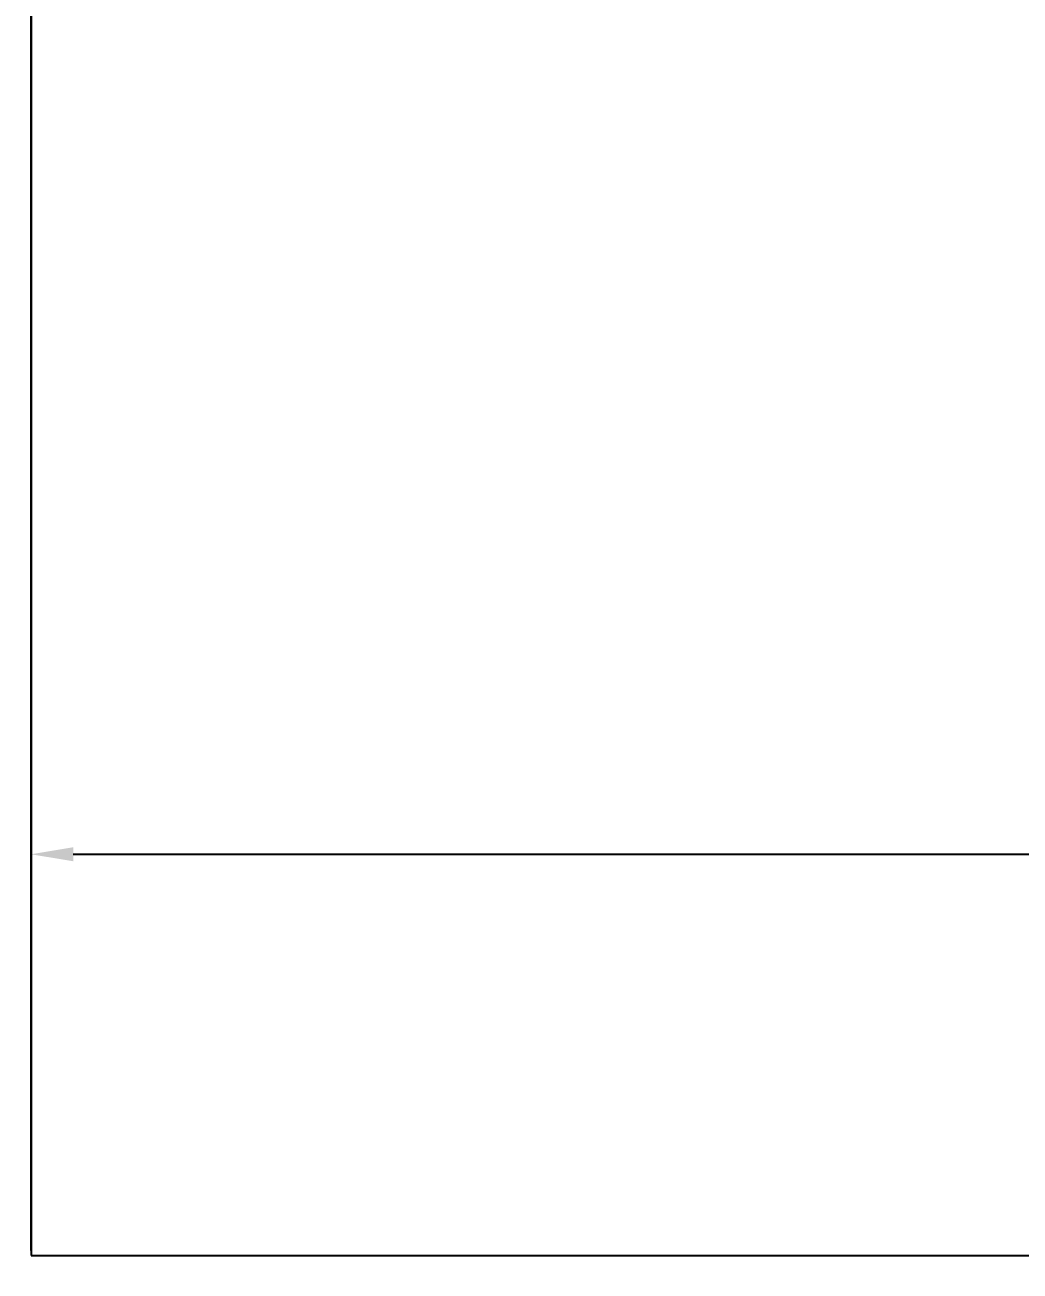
# Model space of a CAD drawing. Header units: metres. Extents: x 31500 to 1073645, y -1029792 to 61053.
# Drawn here: x 112351 to 113533, y -546100 to -544621 of the extents above; entities that cross this region are included whole.
import ezdxf

# ---------------------------------------------------------------- set-up
doc = ezdxf.new("R2010")
doc.units = ezdxf.units.M
doc.header["$PDMODE"] = 65
doc.layers.add('TG-KOTY', color=2, linetype='Continuous', lineweight=18)
doc.dimstyles.new('100', dxfattribs={"dimscale": 100, "dimtxt": 1, "dimasz": 0.5, "dimexe": 0.18, "dimexo": 0.0625, "dimgap": 0.09, "dimtad": 0, "dimtih": 1, "dimtoh": 1, "dimdec": 0, "dimzin": 0, "dimdsep": 46, "dimtxsty": 'Standard', "dimcen": 0.09, "dimadec": 0, "dimazin": 0, "dimtfac": 1, "dimtdec": 4, "dimtofl": 0, "dimtmove": 0, "dimatfit": 3, "dimfxl": 1, "dimtolj": 1, "dimtzin": 0, "dimarcsym": 0})

# ---------------------------------------------------------------- blocks, each defined once
blk = doc.blocks.new('*D3825')
at = {"layer": 'DEFPOINTS', "color": 0}
for p in [(135438.5, -545331.9), (108658.5, -547322.9), (108658.5, -548431.9)]:
    blk.add_point(p, dxfattribs=at)
at = {"layer": 'TG-KOTY', "color": 0, "lineweight": -2}
for p, q in [((135438.5, -545338.1), (135438.5, -547340.9)), ((108658.5, -548425.6), (108658.5, -547304.9)), ((108708.5, -547322.9), (121814.5, -547322.9)), ((135388.5, -547322.9), (122282.5, -547322.9))]:
    blk.add_line(p, q, dxfattribs=at)
at = {"layer": 'TG-KOTY', "color": 0}
for points in [[(108708.5, -547314.6), (108708.5, -547331.2), (108658.5, -547322.9)], [(135388.5, -547331.2), (135388.5, -547314.6), (135438.5, -547322.9)]]:
    blk.add_solid(points, dxfattribs=at)
at = {"layer": 'TG-KOTY', "color": 0, "insert": (122048.5, -547322.9), "char_height": 100, "attachment_point": 5}
blk.add_mtext('\\A1;26780', dxfattribs=at)
blk = doc.blocks.new('*D3878')
at = {"layer": 'DEFPOINTS', "color": 0}
for p in [(120358.5, -545605.4), (112358.5, -546081.9), (120358.5, -546081.9)]:
    blk.add_point(p, dxfattribs=at)
at = {"layer": 'TG-KOTY', "color": 0, "lineweight": -2}
for p, q in [((112358.5, -546075.6), (112358.5, -545587.4)), ((120358.5, -546075.6), (120358.5, -545587.4)), ((112408.5, -545605.4), (116191.2, -545605.4)), ((120308.5, -545605.4), (116525.8, -545605.4))]:
    blk.add_line(p, q, dxfattribs=at)
at = {"layer": 'TG-KOTY', "color": 0}
for points in [[(112408.5, -545597), (112408.5, -545613.7), (112358.5, -545605.4)], [(120308.5, -545613.7), (120308.5, -545597), (120358.5, -545605.4)]]:
    blk.add_solid(points, dxfattribs=at)
at = {"layer": 'TG-KOTY', "color": 0, "insert": (116358.5, -545605.4), "char_height": 100, "attachment_point": 5}
blk.add_mtext('\\A1;8000', dxfattribs=at)
blk = doc.blocks.new('*D3879')
at = {"layer": 'DEFPOINTS', "color": 0}
for p in [(114358.5, -544465.6), (114358.5, -544574.6), (112358.5, -545605.4)]:
    blk.add_point(p, dxfattribs=at)
at = {"layer": 'TG-KOTY', "color": 0, "lineweight": -2}
for p, q in [((112358.5, -545599.1), (112358.5, -544447.6)), ((114358.5, -544568.4), (114358.5, -544447.6)), ((112408.5, -544465.6), (113191.2, -544465.6)), ((114308.5, -544465.6), (113525.8, -544465.6))]:
    blk.add_line(p, q, dxfattribs=at)
at = {"layer": 'TG-KOTY', "color": 0}
for points in [[(112408.5, -544457.2), (112408.5, -544473.9), (112358.5, -544465.6)], [(114308.5, -544473.9), (114308.5, -544457.2), (114358.5, -544465.6)]]:
    blk.add_solid(points, dxfattribs=at)
at = {"layer": 'TG-KOTY', "color": 0, "insert": (113358.5, -544465.6), "char_height": 100, "attachment_point": 5}
blk.add_mtext('\\A1;2000', dxfattribs=at)

msp = doc.modelspace()

# ---------------------------------------------------------------- linework, layer by layer
at = {"color": 7}
msp.add_line((112358.5, -541581.9), (112358.5, -546081.9), dxfattribs=at)
msp.add_line((112358.5, -546081.9), (120358.5, -546081.9))

# ---------------------------------------------------------------- dimensions: what is measured, and where the dimension line sits
at = {"layer": 'TG-KOTY'}
for base, p1, p2, picture, middle in [((114358.5, -544465.6), (112358.5, -545605.4), (114358.5, -544574.6), '*D3879', (113358.5, -544465.6)), ((108658.5, -547322.9), (135438.5, -545331.9), (108658.5, -548431.9), '*D3825', (122048.5, -547322.9)), ((120358.5, -545605.4), (112358.5, -546081.9), (120358.5, -546081.9), '*D3878', (116358.5, -545605.4))]:
    dim = msp.add_linear_dim(base=base, p1=p1, p2=p2, dimstyle='100', dxfattribs=at)
    dim.commit()
    dim.dimension.update_dxf_attribs({"geometry": picture, "text_midpoint": middle})

doc.saveas('drawing.dxf')
